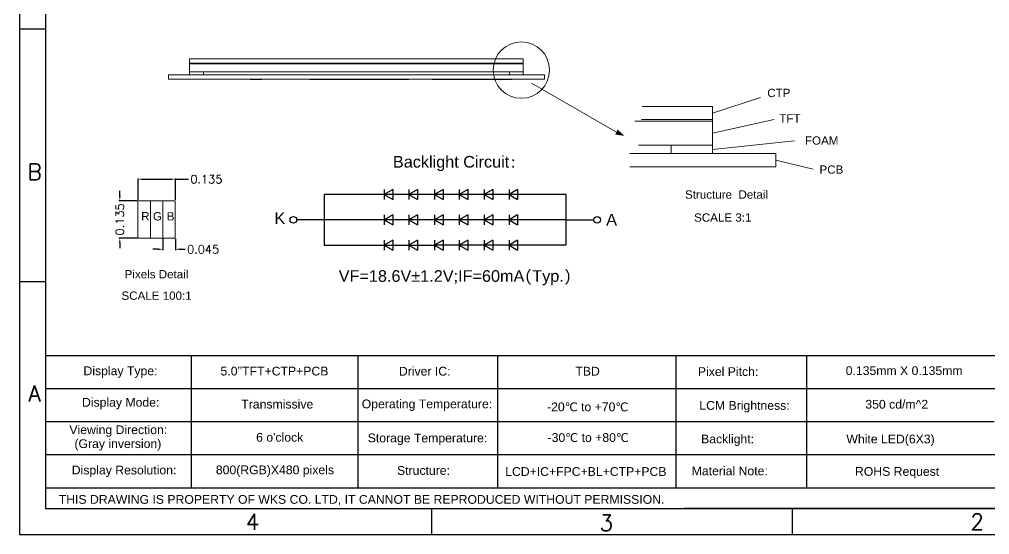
# Model space of a CAD drawing. Extents: x 837 to 1376, y 72 to 453.
# Drawn here: x 837.1 to 1188, y 72.4 to 258.5 of the extents above; entities that cross this region are included whole.
import ezdxf
from ezdxf.enums import TextEntityAlignment as Align

# ---------------------------------------------------------------- set-up
doc = ezdxf.new("R2010")
doc.units = 0
doc.header["$MEASUREMENT"] = 0
doc.layers.get('0').update_dxf_attribs({"linetype": 'CONTINUOUS'})
doc.layers.get('Defpoints').update_dxf_attribs({"linetype": 'CONTINUOUS', "lineweight": 9})
for name, color, linetype, lineweight in [('BZ-Top', 181, 'CONTINUOUS', 9), ('dim', 4, 'CONTINUOUS', 9), ('FPC', 32, 'CONTINUOUS', 9), ('Sensor', 6, 'CONTINUOUS', 0)]:
    doc.layers.add(name, color=color, linetype=linetype, lineweight=lineweight)
doc.styles.add('ROMANS', font='romans.shx')
doc.styles.add('样式 1', font='arial.ttf')
doc.dimstyles.new('lcm111', dxfattribs={"dimscale": 1.5, "dimtxt": 1.5, "dimasz": 1.2, "dimexe": 0.2, "dimexo": 0.2, "dimgap": 0.3, "dimtad": 0, "dimzin": 1, "dimdsep": 46, "dimtxsty": 'ROMANS', "dimcen": 0, "dimadec": 0, "dimazin": 0, "dimtfac": 1, "dimtofl": 0, "dimtmove": 0, "dimatfit": 3, "dimfxl": 0, "dimarcsym": 0})

# ---------------------------------------------------------------- blocks, each defined once
blk = doc.blocks.new('*D58')
at = {"layer": 'Defpoints', "color": 0}
for p in [(889.01, 179.48), (893.51, 179.48), (893.51, 175.45)]:
    blk.add_point(p, dxfattribs=at)
at = {"layer": 'dim', "color": 0, "lineweight": -2}
for p, q in [((889.01, 179.18), (889.01, 175.15)), ((893.51, 179.18), (893.51, 175.15)), ((887.21, 175.45), (885.41, 175.45)), ((895.31, 175.45), (897.11, 175.45))]:
    blk.add_line(p, q, dxfattribs=at)
at = {"layer": 'dim', "color": 0}
for points in [[(887.21, 175.75), (887.21, 175.15), (889.01, 175.45)], [(895.31, 175.75), (895.31, 175.15), (893.51, 175.45)]]:
    blk.add_solid(points, dxfattribs=at)
at = {"layer": 'dim', "color": 0, "insert": (903.56, 175.45), "char_height": 3, "attachment_point": 5, "style": 'ROMANS'}
blk.add_mtext('0.045', dxfattribs=at)
blk = doc.blocks.new('*D59')
at = {"layer": 'Defpoints', "color": 0}
for p in [(880.01, 192.98), (873.43, 179.48), (880.01, 179.48)]:
    blk.add_point(p, dxfattribs=at)
at = {"layer": 'dim', "color": 0, "lineweight": -2}
for p, q in [((873.43, 194.78), (873.43, 196.58)), ((879.71, 192.98), (873.13, 192.98)), ((879.71, 179.48), (873.13, 179.48)), ((873.43, 177.68), (873.43, 175.88))]:
    blk.add_line(p, q, dxfattribs=at)
at = {"layer": 'dim', "color": 0}
for points in [[(873.13, 194.78), (873.73, 194.78), (873.43, 192.98)], [(873.13, 177.68), (873.73, 177.68), (873.43, 179.48)]]:
    blk.add_solid(points, dxfattribs=at)
at = {"layer": 'dim', "color": 0, "insert": (873.43, 186.23), "char_height": 3, "attachment_point": 5, "rotation": 90, "style": 'ROMANS'}
blk.add_mtext('0.135', dxfattribs=at)
blk = doc.blocks.new('*D60')
at = {"layer": 'Defpoints', "color": 0}
for p in [(893.51, 200.76), (880.01, 192.98), (893.51, 192.98)]:
    blk.add_point(p, dxfattribs=at)
at = {"layer": 'dim', "color": 0, "lineweight": -2}
for p, q in [((880.01, 193.28), (880.01, 201.06)), ((881.81, 200.76), (891.71, 200.76)), ((893.51, 193.28), (893.51, 201.06)), ((893.51, 200.76), (898.3, 200.76))]:
    blk.add_line(p, q, dxfattribs=at)
at = {"layer": 'dim', "color": 0}
for points in [[(881.81, 201.06), (881.81, 200.46), (880.01, 200.76)], [(891.71, 201.06), (891.71, 200.46), (893.51, 200.76)]]:
    blk.add_solid(points, dxfattribs=at)
at = {"layer": 'dim', "color": 0, "insert": (904.75, 200.76), "char_height": 3, "attachment_point": 5, "style": 'ROMANS'}
blk.add_mtext('0.135', dxfattribs=at)

msp = doc.modelspace()

# ---------------------------------------------------------------- linework, layer by layer
for p, q in [((837.115, 255.124), (846.516, 255.124)), ((837.115, 163.757), (846.516, 163.757)), ((846.516, 137.132), (1366.666, 137.132)), ((899.382, 89.331), (899.382, 137.132)), ((959.662, 89.331), (959.662, 137.132)), ((1010.193, 89.331), (1010.193, 137.132)), ((1074.699, 89.331), (1074.699, 137.132)), ((1121.873, 89.331), (1121.873, 137.132)), ((846.516, 125.181), (1366.666, 125.181)), ((846.516, 113.231), (1189.612, 113.231)), ((846.516, 101.281), (1366.666, 101.281)), ((846.516, 89.331), (1366.666, 89.331)), ((986.221, 72.39), (986.221, 81.792)), ((1366.666, 81.792), (1077.704, 81.792)), ((1116.759, 72.39), (1116.759, 81.792))]:
    msp.add_line(p, q)
for points in [[(1376.067, 453.468), (837.115, 453.468), (837.115, 72.39), (1376.067, 72.39)], [(846.516, 444.067), (846.516, 81.792), (1366.666, 81.792), (1366.666, 444.067)]]:
    msp.add_lwpolyline(points, close=True)
at = {"layer": 'BZ-Top'}
for p, q in [((1019.341, 242.428), (898.641, 242.428)), ((898.641, 239.528), (898.641, 242.428)), ((1019.341, 239.528), (1019.341, 242.428)), ((898.641, 239.528), (1019.341, 239.528)), ((1087.791, 221.71), (1059.641, 221.71)), ((1087.791, 213.01), (1087.791, 221.71)), ((1061.075, 213.01), (1087.791, 213.01))]:
    msp.add_line(p, q, dxfattribs=at)
at = {"layer": 'dim', "color": 4}
for p, q in [((898.641, 242.428), (898.641, 242.628)), ((898.641, 242.628), (1019.341, 242.628)), ((1019.341, 242.428), (1019.341, 242.628)), ((898.641, 239.528), (898.641, 238.528)), ((898.641, 239.528), (903.697, 239.528)), ((903.697, 238.528), (903.697, 239.528)), ((1014.341, 238.528), (1014.341, 239.528)), ((1014.341, 239.528), (1019.341, 239.528)), ((1019.341, 239.528), (1019.341, 238.528)), ((898.641, 238.528), (903.697, 238.528)), ((1019.341, 238.528), (1014.341, 238.528)), ((1053.039, 217.81), (1022.365, 235.463)), ((1087.791, 224.665), (1105.152, 230.327)), ((1062.098, 222.31), (1087.791, 222.31)), ((1087.791, 217.36), (1110.131, 222.37)), ((1087.791, 221.71), (1087.791, 222.31)), ((1087.791, 211.51), (1117.434, 214.634)), ((1072.791, 213.01), (1087.791, 213.01)), ((1072.791, 210.01), (1072.791, 213.01)), ((1072.791, 213.01), (1087.791, 213.01)), ((1087.791, 213.01), (1087.791, 210.01)), ((1087.791, 210.01), (1072.791, 210.01)), ((1110.741, 207.61), (1124.244, 204.374))]:
    msp.add_line(p, q, dxfattribs=at)
at = {"layer": 'dim', "color": 3}
for p, q in [((1026.992, 238.528), (890.991, 238.528)), ((890.991, 236.928), (890.991, 238.528)), ((890.991, 236.928), (1026.992, 236.928)), ((1026.992, 236.928), (1026.992, 238.528)), ((1110.741, 210.01), (1057.928, 210.01)), ((1110.741, 205.21), (1110.741, 210.01)), ((1057.909, 205.21), (1110.741, 205.21))]:
    msp.add_line(p, q, dxfattribs=at)
at = {"layer": 'dim', "color": 0, "lineweight": 25}
for p, q in [((969.017, 197.059), (969.017, 193.459)), ((972.135, 197.059), (969.017, 195.259)), ((972.135, 197.059), (972.135, 193.459)), ((981.135, 197.059), (978.017, 195.259)), ((978.017, 197.059), (978.017, 193.459)), ((981.135, 197.059), (981.135, 193.459)), ((987.199, 197.059), (987.199, 193.459)), ((990.317, 197.059), (987.199, 195.259)), ((990.317, 197.059), (990.317, 193.459)), ((996.199, 197.059), (996.199, 193.459)), ((999.317, 197.059), (996.199, 195.259)), ((999.317, 197.059), (999.317, 193.459)), ((1005.199, 197.059), (1005.199, 193.459)), ((1008.317, 197.059), (1005.199, 195.259)), ((1008.317, 197.059), (1008.317, 193.459)), ((1014.199, 197.059), (1014.199, 193.459)), ((1017.317, 197.059), (1014.199, 195.259)), ((1017.317, 197.059), (1017.317, 193.459)), ((1034.891, 195.259), (947.395, 195.259)), ((947.395, 195.259), (947.395, 176.889)), ((969.017, 195.259), (972.135, 193.459)), ((978.017, 195.259), (981.135, 193.459)), ((987.199, 195.259), (990.317, 193.459)), ((996.199, 195.259), (999.317, 193.459)), ((1005.199, 195.259), (1008.317, 193.459)), ((1014.199, 195.259), (1017.317, 193.459)), ((1034.891, 176.889), (1034.891, 195.259)), ((947.395, 186.074), (937.386, 186.074)), ((1034.891, 186.074), (947.395, 186.074)), ((969.017, 187.874), (969.017, 184.274)), ((972.135, 187.874), (969.017, 186.074)), ((969.017, 186.074), (972.135, 184.274)), ((972.135, 187.874), (972.135, 184.274)), ((981.135, 187.874), (978.017, 186.074)), ((978.017, 187.874), (978.017, 184.274)), ((978.017, 186.074), (981.135, 184.274)), ((981.135, 187.874), (981.135, 184.274)), ((987.199, 187.874), (987.199, 184.274)), ((990.317, 187.874), (987.199, 186.074)), ((987.199, 186.074), (990.317, 184.274)), ((990.317, 187.874), (990.317, 184.274)), ((996.199, 187.874), (996.199, 184.274)), ((999.317, 187.874), (996.199, 186.074)), ((996.199, 186.074), (999.317, 184.274)), ((999.317, 187.874), (999.317, 184.274)), ((1005.199, 187.874), (1005.199, 184.274)), ((1008.317, 187.874), (1005.199, 186.074)), ((1005.199, 186.074), (1008.317, 184.274)), ((1008.317, 187.874), (1008.317, 184.274)), ((1014.199, 187.874), (1014.199, 184.274)), ((1017.317, 187.874), (1014.199, 186.074)), ((1014.199, 186.074), (1017.317, 184.274)), ((1017.317, 187.874), (1017.317, 184.274)), ((1034.891, 186.074), (1044.9, 186.074)), ((947.395, 176.889), (987.199, 176.889)), ((969.017, 178.689), (969.017, 175.089)), ((972.135, 178.689), (969.017, 176.889)), ((969.017, 176.889), (972.135, 175.089)), ((972.135, 178.689), (972.135, 175.089)), ((981.135, 178.689), (978.017, 176.889)), ((978.017, 178.689), (978.017, 175.089)), ((978.017, 176.889), (981.135, 175.089)), ((981.135, 178.689), (981.135, 175.089)), ((987.199, 178.689), (987.199, 175.089)), ((990.317, 178.689), (987.199, 176.889)), ((987.199, 176.889), (990.317, 175.089)), ((1034.891, 176.889), (987.199, 176.889)), ((990.317, 178.689), (990.317, 175.089)), ((996.199, 178.689), (996.199, 175.089)), ((999.317, 178.689), (996.199, 176.889)), ((996.199, 176.889), (999.317, 175.089)), ((999.317, 178.689), (999.317, 175.089)), ((1005.199, 178.689), (1005.199, 175.089)), ((1008.317, 178.689), (1005.199, 176.889)), ((1005.199, 176.889), (1008.317, 175.089)), ((1008.317, 178.689), (1008.317, 175.089)), ((1014.199, 178.689), (1014.199, 175.089)), ((1017.317, 178.689), (1014.199, 176.889)), ((1014.199, 176.889), (1017.317, 175.089)), ((1017.317, 178.689), (1017.317, 175.089))]:
    msp.add_line(p, q, dxfattribs=at)
at = {"layer": 'dim', "color": 4, "flags": 128}
msp.add_lwpolyline([(1053.039, 217.81, 2, 0, 0), (1055.972, 216.431, 0, 0, 0)], format="xyseb", dxfattribs=at)
at = {"layer": 'dim', "color": 1}
msp.add_lwpolyline([(880.006, 192.982), (884.506, 192.982), (884.506, 179.482), (880.006, 179.482)], close=True, dxfattribs=at)
at = {"layer": 'dim', "color": 3}
msp.add_lwpolyline([(884.506, 192.982), (889.006, 192.982), (889.006, 179.482), (884.506, 179.482)], close=True, dxfattribs=at)
at = {"layer": 'dim', "color": 5}
msp.add_lwpolyline([(889.006, 192.982), (893.506, 192.982), (893.506, 179.482), (889.006, 179.482)], close=True, dxfattribs=at)
at = {"layer": 'dim', "color": 4}
msp.add_circle((1018.646, 240.191), 10.181, dxfattribs=at)
at = {"layer": 'dim', "color": 0, "lineweight": 25}
for centre in [(936.186, 186.074), (1046.1, 186.074)]:
    msp.add_circle(centre, 1.2, dxfattribs=at)
at = {"layer": 'FPC'}
for p, q in [((920.539, 236.828), (920.539, 236.928)), ((924.739, 236.928), (924.739, 236.828))]:
    msp.add_line(p, q, dxfattribs=at)
at = {"layer": 'FPC', "color": 30, "true_color": 0xff7f00}
for p, q in [((920.539, 236.828), (924.739, 236.828)), ((942.151, 236.928), (942.151, 236.827)), ((942.151, 236.827), (977.951, 236.824)), ((977.951, 236.928), (977.951, 236.824)), ((986.441, 236.828), (986.441, 236.928)), ((986.441, 236.828), (1015.341, 236.828)), ((1015.341, 236.828), (1015.341, 236.928))]:
    msp.add_line(p, q, dxfattribs=at)
at = {"layer": 'Sensor'}
for p, q in [((898.641, 242.628), (898.641, 244.198)), ((1019.341, 244.198), (898.641, 244.198)), ((1019.341, 242.628), (1019.341, 244.198)), ((1087.791, 227.02), (1062.33, 227.02)), ((1087.791, 222.31), (1087.791, 227.02))]:
    msp.add_line(p, q, dxfattribs=at)

# ---------------------------------------------------------------- texts
at = {"style": 'ROMANS'}
for s, p in [('B', (842.611, 203.426)), ('A', (842.611, 123.389)), ('4', (921.461, 76.979)), ('3', (1049.396, 76.617)), ('2', (1183.504, 77.021))]:
    msp.add_text(s, height=5.745, dxfattribs=at).set_placement(p, align=Align.MIDDLE)
at = {"style": '样式 1'}
for s, height, p in [('K', 4.2, (929.371, 184.579)), ('A', 4.2, (1049.331, 184.037)), (' Display Type: ', 3.16432, (859.061, 129.958)), (' Driver IC:', 3.16432, (973.141, 129.821)), ('Pixel Pitch: ', 3.16432, (1082.497, 129.693)), ('Display Mode:', 3.16432, (859.748, 118.601)), ('Operating Temperature:', 3.16432, (960.92, 118.014)), ('LCM Brightness: ', 3.16432, (1083.026, 117.467)), (' Viewing Direction:', 3.16432, (853.963, 108.68)), ('Storage Temperature:', 3.16432, (963.088, 105.717)), (' Backlight:', 3.16432, (1082.428, 105.359)), ('Display Resolution:', 3.16432, (856.058, 94.121)), ('Structure:', 3.1643, (973.675, 93.962)), ('Material Note:', 3.16432, (1080.266, 93.815)), ('THIS DRAWING IS PROPERTY OF WKS CO. LTD, IT CANNOT BE REPRODUCED WITHOUT PERMISSION.', 3.16432, (851.342, 83.509))]:
    msp.add_text(s, height=height, dxfattribs=at).set_placement(p)
at = {"color": 190, "style": '样式 1'}
for s, height, p in [("5.0''TFT+CTP+PCB", 3.16432, (909.854, 129.866)), ('TBD', 3.1643, (1038.188, 129.829)), ('0.135mm X 0.135mm', 3.16432, (1135.964, 130.026)), ('Transmissive', 3.16432, (917.369, 117.921)), ('-20℃ to +70℃', 3.16432, (1027.946, 116.944)), ('350 cd/m^ 2', 3.16432, (1143.056, 117.884)), ("6 o'clock", 3.1643, (922.737, 105.954)), ('-30℃ to +80℃', 3.16432, (1028.137, 105.856)), ('White LED(6X3)', 3.16432, (1136.205, 105.333)), ('800(RGB)X480 pixels', 3.16432, (908.161, 94.183)), ('LCD+IC+FPC+BL+CTP+PCB', 3.16432, (1012.804, 93.582)), (' ROHS Request', 3.16432, (1138.086, 93.62))]:
    msp.add_text(s, height=height, dxfattribs=at).set_placement(p)
at = {"color": 7, "style": '样式 1'}
msp.add_text('(Gray inversion)', height=3.16432, dxfattribs=at).set_placement((857.011, 103.645))
at = {"insert": (952.6, 167.9), "char_height": 4.2, "width": 104.45751, "attachment_point": 1, "style": '样式 1'}
msp.add_mtext('VF=18.6V%%p1.2V;IF=60mA{\\fSimSun|b0|i0|c134|p54;(}Typ.{\\fSimSun|b0|i0|c134|p54;)}', dxfattribs=at)
at = {"layer": 'dim', "color": 4, "attachment_point": 1, "style": '样式 1'}
for s, insert, char_height, width in [('{\\H1.5x;CTP}', (1107.593, 233.426), 2, 8.21665), ('{\\H1.5x;TFT}', (1111.954, 224.233), 2, 8.21665), ('{\\H1.5x;FOAM}', (1121.226, 216.252), 2, 8.21665), ('{\\H1.5x;PCB}', (1126.479, 205.751), 2, 8.21665), ('{\\H1.289x;Structure  Detail}', (1077.838, 196.724), 2.3273, 49.22533), ('{\\C1;R}', (881.148, 188.894), 3, 2.86598), ('{\\C3;G}', (885.425, 188.864), 3, 2.86598), ('{\\C5;B}', (890.418, 188.859), 3, 2.86598), ('{\\H1.289x;SCALE 3:1}', (1081.133, 188.414), 2.3273, 45.21297), ('{\\H1.289x;Pixels Detail}', (875.167, 167.949), 2.3273, 49.22533), ('{\\H1.289x;SCALE 100:1}', (874.029, 160.193), 2.3273, 45.21297)]:
    msp.add_mtext(s, dxfattribs=dict(at, insert=insert, char_height=char_height, width=width))
at = {"layer": 'dim', "color": 0, "insert": (972.211, 209.159), "char_height": 4.2, "width": 400.63044, "attachment_point": 1, "style": '样式 1'}
msp.add_mtext('Backlight Circuit{\\fSimSun|b0|i0|c134|p54;:}', dxfattribs=at)

# ---------------------------------------------------------------- dimensions: what is measured, and where the dimension line sits
at = {"layer": 'dim', "color": 4}
for base, p1, p2, text, picture, middle in [((893.506, 200.762), (880.006, 192.982), (893.506, 192.982), '0.135', '*D60', (904.753, 200.762)), ((893.506, 175.446), (889.006, 179.482), (893.506, 179.482), '0.045', '*D58', (903.556, 175.446))]:
    dim = msp.add_linear_dim(base=base, p1=p1, p2=p2, text=text, dimstyle='lcm111', override={"dimtxt": 2}, dxfattribs=at)
    dim.commit()
    dim.dimension.update_dxf_attribs({"geometry": picture, "text_midpoint": middle, "dimtype": 160})
dim = msp.add_linear_dim(base=(873.431, 179.482), p1=(880.006, 192.982), p2=(880.006, 179.482), angle=90, text='0.135', dimstyle='lcm111', override={"dimtxt": 2}, dxfattribs=at)
dim.commit()
dim.dimension.update_dxf_attribs({"geometry": '*D59', "text_midpoint": (873.431, 186.232)})

doc.saveas('drawing.dxf')
